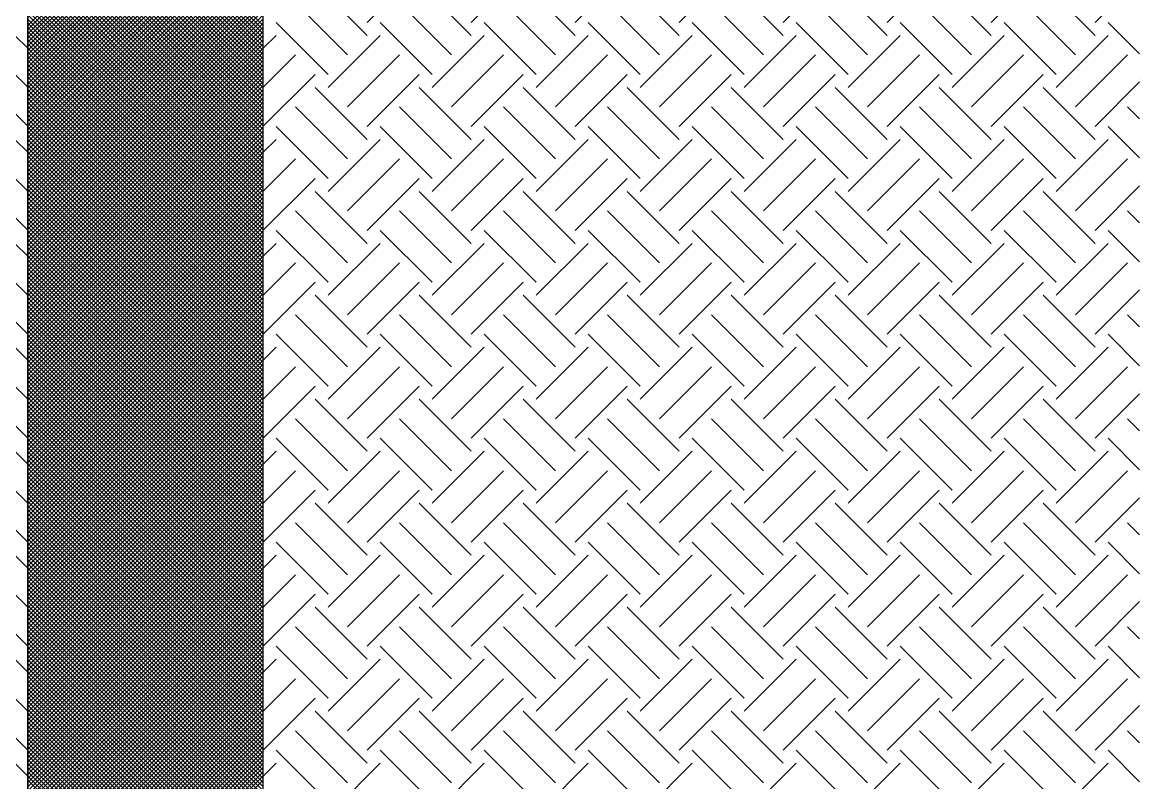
# Model space of a CAD drawing. Extents: x 0 to 119, y 0 to 84.
# Drawn here: x 55.421 to 59.22, y 27.976 to 30.561 of the extents above; entities that cross this region are included whole.
import ezdxf

# ---------------------------------------------------------------- set-up
doc = ezdxf.new("R2010")
doc.units = 0
doc.header["$MEASUREMENT"] = 0
for name, color, linetype in [('1', 3, 'CONTINUOUS'), ('29', 9, 'CONTINUOUS'), ('6', 178, 'CONTINUOUS')]:
    doc.layers.add(name, color=color, linetype=linetype)

msp = doc.modelspace()

# ---------------------------------------------------------------- linework, layer by layer
at = {"layer": '1', "color": 3, "linetype": 'Continuous'}
for p, q in [((56.593705, 30.560787), (56.770482, 30.737564)), ((56.947258, 30.560787), (57.124035, 30.737564)), ((57.300812, 30.560787), (57.477588, 30.737564)), ((57.654365, 30.560787), (57.831142, 30.737564)), ((58.007918, 30.560787), (58.184695, 30.737564)), ((58.361472, 30.560787), (58.538249, 30.737564)), ((58.715025, 30.560787), (58.891802, 30.737564)), ((59.068579, 30.560787), (59.220299, 30.712507)), ((56.593705, 30.516593), (56.416928, 30.69337)), ((56.947258, 30.516593), (56.770482, 30.69337)), ((57.300812, 30.516593), (57.124035, 30.69337)), ((57.654365, 30.516593), (57.477588, 30.69337)), ((58.007918, 30.516593), (57.831142, 30.69337)), ((58.361472, 30.516593), (58.184695, 30.69337)), ((58.715025, 30.516593), (58.538249, 30.69337)), ((59.068579, 30.516593), (58.891802, 30.69337)), ((56.527414, 30.450302), (56.350637, 30.627078)), ((56.880967, 30.450302), (56.70419, 30.627078)), ((57.23452, 30.450302), (57.057744, 30.627078)), ((57.588074, 30.450302), (57.411297, 30.627078)), ((57.941627, 30.450302), (57.764851, 30.627078)), ((58.295181, 30.450302), (58.118404, 30.627078)), ((58.648734, 30.450302), (58.471957, 30.627078)), ((59.002287, 30.450302), (58.825511, 30.627078)), ((56.461122, 30.38401), (56.284346, 30.560787)), ((56.814676, 30.38401), (56.637899, 30.560787)), ((57.168229, 30.38401), (56.991452, 30.560787)), ((57.521783, 30.38401), (57.345006, 30.560787)), ((57.875336, 30.38401), (57.698559, 30.560787)), ((58.228889, 30.38401), (58.052113, 30.560787)), ((58.582443, 30.38401), (58.405666, 30.560787)), ((58.935996, 30.38401), (58.759219, 30.560787)), ((59.220299, 30.453261), (59.112773, 30.560787)), ((55.440299, 30.472546), (55.396252, 30.516593)), ((56.240299, 30.472546), (56.284346, 30.516593)), ((56.461122, 30.339816), (56.637899, 30.516593)), ((56.814676, 30.339816), (56.991452, 30.516593)), ((57.168229, 30.339816), (57.345006, 30.516593)), ((57.521783, 30.339816), (57.698559, 30.516593)), ((57.875336, 30.339816), (58.052113, 30.516593)), ((58.228889, 30.339816), (58.405666, 30.516593)), ((58.582443, 30.339816), (58.759219, 30.516593)), ((58.935996, 30.339816), (59.112773, 30.516593)), ((55.440299, 30.339963), (55.329961, 30.450302)), ((56.240299, 30.339963), (56.350637, 30.450302)), ((56.527414, 30.273525), (56.70419, 30.450302)), ((56.880967, 30.273525), (57.057744, 30.450302)), ((57.23452, 30.273525), (57.411297, 30.450302)), ((57.588074, 30.273525), (57.764851, 30.450302)), ((57.941627, 30.273525), (58.118404, 30.450302)), ((58.295181, 30.273525), (58.471957, 30.450302)), ((58.648734, 30.273525), (58.825511, 30.450302)), ((59.002287, 30.273525), (59.179064, 30.450302)), ((55.440299, 30.207381), (55.263669, 30.38401)), ((56.240299, 30.207381), (56.416928, 30.38401)), ((56.593705, 30.207234), (56.770482, 30.38401)), ((56.947258, 30.207234), (57.124035, 30.38401)), ((57.300812, 30.207234), (57.477588, 30.38401)), ((57.654365, 30.207234), (57.831142, 30.38401)), ((58.007918, 30.207234), (58.184695, 30.38401)), ((58.361472, 30.207234), (58.538249, 30.38401)), ((58.715025, 30.207234), (58.891802, 30.38401)), ((59.068579, 30.207234), (59.220299, 30.358954)), ((59.220299, 30.364873), (59.220299, 30.364873)), ((56.593705, 30.163039), (56.416928, 30.339816)), ((56.947258, 30.163039), (56.770482, 30.339816)), ((57.300812, 30.163039), (57.124035, 30.339816)), ((57.654365, 30.163039), (57.477588, 30.339816)), ((58.007918, 30.163039), (57.831142, 30.339816)), ((58.361472, 30.163039), (58.184695, 30.339816)), ((58.715025, 30.163039), (58.538249, 30.339816)), ((59.068579, 30.163039), (58.891802, 30.339816)), ((56.527414, 30.096748), (56.350637, 30.273525)), ((56.880967, 30.096748), (56.70419, 30.273525)), ((57.23452, 30.096748), (57.057744, 30.273525)), ((57.588074, 30.096748), (57.411297, 30.273525)), ((57.941627, 30.096748), (57.764851, 30.273525)), ((58.295181, 30.096748), (58.118404, 30.273525)), ((58.648734, 30.096748), (58.471957, 30.273525)), ((59.002287, 30.096748), (58.825511, 30.273525)), ((59.220299, 30.23229), (59.179064, 30.273525)), ((56.461122, 30.030457), (56.284346, 30.207234)), ((56.814676, 30.030457), (56.637899, 30.207234)), ((57.168229, 30.030457), (56.991452, 30.207234)), ((57.521783, 30.030457), (57.345006, 30.207234)), ((57.875336, 30.030457), (57.698559, 30.207234)), ((58.228889, 30.030457), (58.052113, 30.207234)), ((58.582443, 30.030457), (58.405666, 30.207234)), ((58.935996, 30.030457), (58.759219, 30.207234)), ((59.220299, 30.099708), (59.112773, 30.207234)), ((55.440299, 30.118992), (55.396252, 30.163039)), ((56.240299, 30.118992), (56.284346, 30.163039)), ((56.461122, 29.986263), (56.637899, 30.163039)), ((56.814676, 29.986263), (56.991452, 30.163039)), ((57.168229, 29.986263), (57.345006, 30.163039)), ((57.521783, 29.986263), (57.698559, 30.163039)), ((57.875336, 29.986263), (58.052113, 30.163039)), ((58.228889, 29.986263), (58.405666, 30.163039)), ((58.582443, 29.986263), (58.759219, 30.163039)), ((58.935996, 29.986263), (59.112773, 30.163039)), ((55.440299, 29.98641), (55.329961, 30.096748)), ((56.240299, 29.98641), (56.350637, 30.096748)), ((56.527414, 29.919971), (56.70419, 30.096748)), ((56.880967, 29.919971), (57.057744, 30.096748)), ((57.23452, 29.919971), (57.411297, 30.096748)), ((57.588074, 29.919971), (57.764851, 30.096748)), ((57.941627, 29.919971), (58.118404, 30.096748)), ((58.295181, 29.919971), (58.471957, 30.096748)), ((58.648734, 29.919971), (58.825511, 30.096748)), ((59.002287, 29.919971), (59.179064, 30.096748)), ((55.440299, 29.853827), (55.263669, 30.030457)), ((56.240299, 29.853827), (56.416928, 30.030457)), ((56.593705, 29.85368), (56.770482, 30.030457)), ((56.947258, 29.85368), (57.124035, 30.030457)), ((57.300812, 29.85368), (57.477588, 30.030457)), ((57.654365, 29.85368), (57.831142, 30.030457)), ((58.007918, 29.85368), (58.184695, 30.030457)), ((58.361472, 29.85368), (58.538249, 30.030457)), ((58.715025, 29.85368), (58.891802, 30.030457)), ((59.220299, 30.011319), (59.220299, 30.011319)), ((56.593705, 29.809486), (56.416928, 29.986263)), ((56.947258, 29.809486), (56.770482, 29.986263)), ((57.300812, 29.809486), (57.124035, 29.986263)), ((57.654365, 29.809486), (57.477588, 29.986263)), ((58.007918, 29.809486), (57.831142, 29.986263)), ((58.361472, 29.809486), (58.184695, 29.986263)), ((58.715025, 29.809486), (58.538249, 29.986263)), ((59.068579, 29.809486), (58.891802, 29.986263)), ((59.068579, 29.85368), (59.220299, 30.0054)), ((56.527414, 29.743195), (56.350637, 29.919971)), ((56.880967, 29.743195), (56.70419, 29.919971)), ((57.23452, 29.743195), (57.057744, 29.919971)), ((57.588074, 29.743195), (57.411297, 29.919971)), ((57.941627, 29.743195), (57.764851, 29.919971)), ((58.295181, 29.743195), (58.118404, 29.919971)), ((58.648734, 29.743195), (58.471957, 29.919971)), ((59.002287, 29.743195), (58.825511, 29.919971)), ((59.220299, 29.878737), (59.179064, 29.919971)), ((56.461122, 29.676904), (56.284346, 29.85368)), ((56.814676, 29.676904), (56.637899, 29.85368)), ((57.168229, 29.676904), (56.991452, 29.85368)), ((57.521783, 29.676904), (57.345006, 29.85368)), ((57.875336, 29.676904), (57.698559, 29.85368)), ((58.228889, 29.676904), (58.052113, 29.85368)), ((58.582443, 29.676904), (58.405666, 29.85368)), ((58.935996, 29.676904), (58.759219, 29.85368)), ((59.220299, 29.746154), (59.112773, 29.85368)), ((55.440299, 29.765439), (55.396252, 29.809486)), ((56.240299, 29.765439), (56.284346, 29.809486)), ((56.461122, 29.632709), (56.637899, 29.809486)), ((56.814676, 29.632709), (56.991452, 29.809486)), ((57.168229, 29.632709), (57.345006, 29.809486)), ((57.521783, 29.632709), (57.698559, 29.809486)), ((57.875336, 29.632709), (58.052113, 29.809486)), ((58.228889, 29.632709), (58.405666, 29.809486)), ((58.582443, 29.632709), (58.759219, 29.809486)), ((58.935996, 29.632709), (59.112773, 29.809486)), ((55.440299, 29.632857), (55.329961, 29.743195)), ((56.240299, 29.632857), (56.350637, 29.743195)), ((56.527414, 29.566418), (56.70419, 29.743195)), ((56.880967, 29.566418), (57.057744, 29.743195)), ((57.23452, 29.566418), (57.411297, 29.743195)), ((57.588074, 29.566418), (57.764851, 29.743195)), ((57.941627, 29.566418), (58.118404, 29.743195)), ((58.295181, 29.566418), (58.471957, 29.743195)), ((58.648734, 29.566418), (58.825511, 29.743195)), ((59.002287, 29.566418), (59.179064, 29.743195)), ((55.440299, 29.500274), (55.263669, 29.676904)), ((56.240299, 29.500274), (56.416928, 29.676904)), ((56.593705, 29.500127), (56.770482, 29.676904)), ((56.947258, 29.500127), (57.124035, 29.676904)), ((57.300812, 29.500127), (57.477588, 29.676904)), ((57.654365, 29.500127), (57.831142, 29.676904)), ((58.007918, 29.500127), (58.184695, 29.676904)), ((58.361472, 29.500127), (58.538249, 29.676904)), ((58.715025, 29.500127), (58.891802, 29.676904)), ((56.593705, 29.455933), (56.416928, 29.632709)), ((56.947258, 29.455933), (56.770482, 29.632709)), ((57.300812, 29.455933), (57.124035, 29.632709)), ((57.654365, 29.455933), (57.477588, 29.632709)), ((58.007918, 29.455933), (57.831142, 29.632709)), ((58.361472, 29.455933), (58.184695, 29.632709)), ((58.715025, 29.455933), (58.538249, 29.632709)), ((59.068579, 29.455933), (58.891802, 29.632709)), ((59.068579, 29.500127), (59.220299, 29.651847)), ((59.220299, 29.657766), (59.220299, 29.657766)), ((56.527414, 29.389641), (56.350637, 29.566418)), ((56.880967, 29.389641), (56.70419, 29.566418)), ((57.23452, 29.389641), (57.057744, 29.566418)), ((57.588074, 29.389641), (57.411297, 29.566418)), ((57.941627, 29.389641), (57.764851, 29.566418)), ((58.295181, 29.389641), (58.118404, 29.566418)), ((58.648734, 29.389641), (58.471957, 29.566418)), ((59.002287, 29.389641), (58.825511, 29.566418)), ((59.220299, 29.525183), (59.179064, 29.566418)), ((56.461122, 29.32335), (56.284346, 29.500127)), ((56.814676, 29.32335), (56.637899, 29.500127)), ((57.168229, 29.32335), (56.991452, 29.500127)), ((57.521783, 29.32335), (57.345006, 29.500127)), ((57.875336, 29.32335), (57.698559, 29.500127)), ((58.228889, 29.32335), (58.052113, 29.500127)), ((58.582443, 29.32335), (58.405666, 29.500127)), ((58.935996, 29.32335), (58.759219, 29.500127)), ((59.220299, 29.392601), (59.112773, 29.500127)), ((55.440299, 29.411886), (55.396252, 29.455933)), ((56.240299, 29.411886), (56.284346, 29.455933)), ((56.461122, 29.279156), (56.637899, 29.455933)), ((56.814676, 29.279156), (56.991452, 29.455933)), ((57.168229, 29.279156), (57.345006, 29.455933)), ((57.521783, 29.279156), (57.698559, 29.455933)), ((57.875336, 29.279156), (58.052113, 29.455933)), ((58.228889, 29.279156), (58.405666, 29.455933)), ((58.582443, 29.279156), (58.759219, 29.455933)), ((58.935996, 29.279156), (59.112773, 29.455933)), ((55.440299, 29.279303), (55.329961, 29.389641)), ((56.240299, 29.279303), (56.350637, 29.389641)), ((56.527414, 29.212865), (56.70419, 29.389641)), ((56.880967, 29.212865), (57.057744, 29.389641)), ((57.23452, 29.212865), (57.411297, 29.389641)), ((57.588074, 29.212865), (57.764851, 29.389641)), ((57.941627, 29.212865), (58.118404, 29.389641)), ((58.295181, 29.212865), (58.471957, 29.389641)), ((58.648734, 29.212865), (58.825511, 29.389641)), ((59.002287, 29.212865), (59.179064, 29.389641)), ((55.440299, 29.146721), (55.263669, 29.32335)), ((56.240299, 29.146721), (56.416928, 29.32335)), ((56.593705, 29.146573), (56.770482, 29.32335)), ((56.947258, 29.146573), (57.124035, 29.32335)), ((57.300812, 29.146573), (57.477588, 29.32335)), ((57.654365, 29.146573), (57.831142, 29.32335)), ((58.007918, 29.146573), (58.184695, 29.32335)), ((58.361472, 29.146573), (58.538249, 29.32335)), ((58.715025, 29.146573), (58.891802, 29.32335)), ((59.068579, 29.146573), (59.220299, 29.298294)), ((59.220299, 29.304213), (59.220299, 29.304213)), ((56.593705, 29.102379), (56.416928, 29.279156)), ((56.947258, 29.102379), (56.770482, 29.279156)), ((57.300812, 29.102379), (57.124035, 29.279156)), ((57.654365, 29.102379), (57.477588, 29.279156)), ((58.007918, 29.102379), (57.831142, 29.279156)), ((58.361472, 29.102379), (58.184695, 29.279156)), ((58.715025, 29.102379), (58.538249, 29.279156)), ((59.068579, 29.102379), (58.891802, 29.279156)), ((56.527414, 29.036088), (56.350637, 29.212865)), ((56.880967, 29.036088), (56.70419, 29.212865)), ((57.23452, 29.036088), (57.057744, 29.212865)), ((57.588074, 29.036088), (57.411297, 29.212865)), ((57.941627, 29.036088), (57.764851, 29.212865)), ((58.295181, 29.036088), (58.118404, 29.212865)), ((58.648734, 29.036088), (58.471957, 29.212865)), ((59.002287, 29.036088), (58.825511, 29.212865)), ((59.220299, 29.17163), (59.179064, 29.212865)), ((56.461122, 28.969797), (56.284346, 29.146573)), ((56.814676, 28.969797), (56.637899, 29.146573)), ((57.168229, 28.969797), (56.991452, 29.146573)), ((57.521783, 28.969797), (57.345006, 29.146573)), ((57.875336, 28.969797), (57.698559, 29.146573)), ((58.228889, 28.969797), (58.052113, 29.146573)), ((58.582443, 28.969797), (58.405666, 29.146573)), ((58.935996, 28.969797), (58.759219, 29.146573)), ((59.220299, 29.039047), (59.112773, 29.146573)), ((55.440299, 29.058332), (55.396252, 29.102379)), ((56.240299, 29.058332), (56.284346, 29.102379)), ((56.461122, 28.925603), (56.637899, 29.102379)), ((56.814676, 28.925603), (56.991452, 29.102379)), ((57.168229, 28.925603), (57.345006, 29.102379)), ((57.521783, 28.925603), (57.698559, 29.102379)), ((57.875336, 28.925603), (58.052113, 29.102379)), ((58.228889, 28.925603), (58.405666, 29.102379)), ((58.582443, 28.925603), (58.759219, 29.102379)), ((58.935996, 28.925603), (59.112773, 29.102379)), ((55.440299, 28.92575), (55.329961, 29.036088)), ((56.240299, 28.92575), (56.350637, 29.036088)), ((56.527414, 28.859311), (56.70419, 29.036088)), ((56.880967, 28.859311), (57.057744, 29.036088)), ((57.23452, 28.859311), (57.411297, 29.036088)), ((57.588074, 28.859311), (57.764851, 29.036088)), ((57.941627, 28.859311), (58.118404, 29.036088)), ((58.295181, 28.859311), (58.471957, 29.036088)), ((58.648734, 28.859311), (58.825511, 29.036088)), ((59.002287, 28.859311), (59.179064, 29.036088)), ((55.440299, 28.793167), (55.263669, 28.969797)), ((56.240299, 28.793167), (56.416928, 28.969797)), ((56.593705, 28.79302), (56.770482, 28.969797)), ((56.947258, 28.79302), (57.124035, 28.969797)), ((57.300812, 28.79302), (57.477588, 28.969797)), ((57.654365, 28.79302), (57.831142, 28.969797)), ((58.007918, 28.79302), (58.184695, 28.969797)), ((58.361472, 28.79302), (58.538249, 28.969797)), ((58.715025, 28.79302), (58.891802, 28.969797)), ((59.220299, 28.950659), (59.220299, 28.950659)), ((56.593705, 28.748826), (56.416928, 28.925603)), ((56.947258, 28.748826), (56.770482, 28.925603)), ((57.300812, 28.748826), (57.124035, 28.925603)), ((57.654365, 28.748826), (57.477588, 28.925603)), ((58.007918, 28.748826), (57.831142, 28.925603)), ((58.361472, 28.748826), (58.184695, 28.925603)), ((58.715025, 28.748826), (58.538249, 28.925603)), ((59.068579, 28.748826), (58.891802, 28.925603)), ((59.068579, 28.79302), (59.220299, 28.94474)), ((56.527414, 28.682535), (56.350637, 28.859311)), ((56.880967, 28.682535), (56.70419, 28.859311)), ((57.23452, 28.682535), (57.057744, 28.859311)), ((57.588074, 28.682535), (57.411297, 28.859311)), ((57.941627, 28.682535), (57.764851, 28.859311)), ((58.295181, 28.682535), (58.118404, 28.859311)), ((58.648734, 28.682535), (58.471957, 28.859311)), ((59.002287, 28.682535), (58.825511, 28.859311)), ((59.220299, 28.818077), (59.179064, 28.859311)), ((56.461122, 28.616243), (56.284346, 28.79302)), ((56.814676, 28.616243), (56.637899, 28.79302)), ((57.168229, 28.616243), (56.991452, 28.79302)), ((57.521783, 28.616243), (57.345006, 28.79302)), ((57.875336, 28.616243), (57.698559, 28.79302)), ((58.228889, 28.616243), (58.052113, 28.79302)), ((58.582443, 28.616243), (58.405666, 28.79302)), ((58.935996, 28.616243), (58.759219, 28.79302)), ((59.220299, 28.685494), (59.112773, 28.79302)), ((55.440299, 28.704779), (55.396252, 28.748826)), ((56.240299, 28.704779), (56.284346, 28.748826)), ((56.461122, 28.572049), (56.637899, 28.748826)), ((56.814676, 28.572049), (56.991452, 28.748826)), ((57.168229, 28.572049), (57.345006, 28.748826)), ((57.521783, 28.572049), (57.698559, 28.748826)), ((57.875336, 28.572049), (58.052113, 28.748826)), ((58.228889, 28.572049), (58.405666, 28.748826)), ((58.582443, 28.572049), (58.759219, 28.748826)), ((58.935996, 28.572049), (59.112773, 28.748826)), ((55.440299, 28.572196), (55.329961, 28.682535)), ((56.240299, 28.572196), (56.350637, 28.682535)), ((56.527414, 28.505758), (56.70419, 28.682535)), ((56.880967, 28.505758), (57.057744, 28.682535)), ((57.23452, 28.505758), (57.411297, 28.682535)), ((57.588074, 28.505758), (57.764851, 28.682535)), ((57.941627, 28.505758), (58.118404, 28.682535)), ((58.295181, 28.505758), (58.471957, 28.682535)), ((58.648734, 28.505758), (58.825511, 28.682535)), ((59.002287, 28.505758), (59.179064, 28.682535)), ((55.440299, 28.439614), (55.263669, 28.616243)), ((56.240299, 28.439614), (56.416928, 28.616243)), ((56.593705, 28.439467), (56.770482, 28.616243)), ((56.947258, 28.439467), (57.124035, 28.616243)), ((57.300812, 28.439467), (57.477588, 28.616243)), ((57.654365, 28.439467), (57.831142, 28.616243)), ((58.007918, 28.439467), (58.184695, 28.616243)), ((58.361472, 28.439467), (58.538249, 28.616243)), ((58.715025, 28.439467), (58.891802, 28.616243)), ((56.593705, 28.395272), (56.416928, 28.572049)), ((56.947258, 28.395272), (56.770482, 28.572049)), ((57.300812, 28.395272), (57.124035, 28.572049)), ((57.654365, 28.395272), (57.477588, 28.572049)), ((58.007918, 28.395272), (57.831142, 28.572049)), ((58.361472, 28.395272), (58.184695, 28.572049)), ((58.715025, 28.395272), (58.538249, 28.572049)), ((59.068579, 28.395272), (58.891802, 28.572049)), ((59.068579, 28.439467), (59.220299, 28.591187)), ((59.220299, 28.597106), (59.220299, 28.597106)), ((56.527414, 28.328981), (56.350637, 28.505758)), ((56.880967, 28.328981), (56.70419, 28.505758)), ((57.23452, 28.328981), (57.057744, 28.505758)), ((57.588074, 28.328981), (57.411297, 28.505758)), ((57.941627, 28.328981), (57.764851, 28.505758)), ((58.295181, 28.328981), (58.118404, 28.505758)), ((58.648734, 28.328981), (58.471957, 28.505758)), ((59.002287, 28.328981), (58.825511, 28.505758)), ((59.220299, 28.464523), (59.179064, 28.505758)), ((56.461122, 28.26269), (56.284346, 28.439467)), ((56.814676, 28.26269), (56.637899, 28.439467)), ((57.168229, 28.26269), (56.991452, 28.439467)), ((57.521783, 28.26269), (57.345006, 28.439467)), ((57.875336, 28.26269), (57.698559, 28.439467)), ((58.228889, 28.26269), (58.052113, 28.439467)), ((58.582443, 28.26269), (58.405666, 28.439467)), ((58.935996, 28.26269), (58.759219, 28.439467)), ((59.220299, 28.331941), (59.112773, 28.439467)), ((55.440299, 28.351226), (55.396252, 28.395272)), ((56.240299, 28.351226), (56.284346, 28.395272)), ((56.461122, 28.218496), (56.637899, 28.395272)), ((56.814676, 28.218496), (56.991452, 28.395272)), ((57.168229, 28.218496), (57.345006, 28.395272)), ((57.521783, 28.218496), (57.698559, 28.395272)), ((57.875336, 28.218496), (58.052113, 28.395272)), ((58.228889, 28.218496), (58.405666, 28.395272)), ((58.582443, 28.218496), (58.759219, 28.395272)), ((58.935996, 28.218496), (59.112773, 28.395272)), ((55.440299, 28.218643), (55.329961, 28.328981)), ((56.240299, 28.218643), (56.350637, 28.328981)), ((56.527414, 28.152205), (56.70419, 28.328981)), ((56.880967, 28.152205), (57.057744, 28.328981)), ((57.23452, 28.152205), (57.411297, 28.328981)), ((57.588074, 28.152205), (57.764851, 28.328981)), ((57.941627, 28.152205), (58.118404, 28.328981)), ((58.295181, 28.152205), (58.471957, 28.328981)), ((58.648734, 28.152205), (58.825511, 28.328981)), ((59.002287, 28.152205), (59.179064, 28.328981)), ((55.440299, 28.08606), (55.263669, 28.26269)), ((56.240299, 28.08606), (56.416928, 28.26269)), ((56.593705, 28.085913), (56.770482, 28.26269)), ((56.947258, 28.085913), (57.124035, 28.26269)), ((57.300812, 28.085913), (57.477588, 28.26269)), ((57.654365, 28.085913), (57.831142, 28.26269)), ((58.007918, 28.085913), (58.184695, 28.26269)), ((58.361472, 28.085913), (58.538249, 28.26269)), ((58.715025, 28.085913), (58.891802, 28.26269)), ((59.068579, 28.085913), (59.220299, 28.237633)), ((59.220299, 28.243552), (59.220299, 28.243552)), ((56.593705, 28.041719), (56.416928, 28.218496)), ((56.947258, 28.041719), (56.770482, 28.218496)), ((57.300812, 28.041719), (57.124035, 28.218496)), ((57.654365, 28.041719), (57.477588, 28.218496)), ((58.007918, 28.041719), (57.831142, 28.218496)), ((58.361472, 28.041719), (58.184695, 28.218496)), ((58.715025, 28.041719), (58.538249, 28.218496)), ((59.068579, 28.041719), (58.891802, 28.218496)), ((56.527414, 27.975428), (56.350637, 28.152205)), ((56.880967, 27.975428), (56.70419, 28.152205)), ((57.23452, 27.975428), (57.057744, 28.152205)), ((57.588074, 27.975428), (57.411297, 28.152205)), ((57.941627, 27.975428), (57.764851, 28.152205)), ((58.295181, 27.975428), (58.118404, 28.152205)), ((58.648734, 27.975428), (58.471957, 28.152205)), ((59.002287, 27.975428), (58.825511, 28.152205)), ((59.220299, 28.11097), (59.179064, 28.152205)), ((56.461122, 27.909137), (56.284346, 28.085913)), ((56.814676, 27.909137), (56.637899, 28.085913)), ((57.168229, 27.909137), (56.991452, 28.085913)), ((57.521783, 27.909137), (57.345006, 28.085913)), ((57.875336, 27.909137), (57.698559, 28.085913)), ((58.228889, 27.909137), (58.052113, 28.085913)), ((58.582443, 27.909137), (58.405666, 28.085913)), ((58.935996, 27.909137), (58.759219, 28.085913)), ((59.220299, 27.978387), (59.112773, 28.085913)), ((55.440299, 27.997672), (55.396252, 28.041719)), ((56.240299, 27.997672), (56.284346, 28.041719)), ((56.461122, 27.864942), (56.637899, 28.041719)), ((56.814676, 27.864942), (56.991452, 28.041719)), ((57.168229, 27.864942), (57.345006, 28.041719)), ((57.521783, 27.864942), (57.698559, 28.041719)), ((57.875336, 27.864942), (58.052113, 28.041719)), ((58.228889, 27.864942), (58.405666, 28.041719)), ((58.582443, 27.864942), (58.759219, 28.041719)), ((58.935996, 27.864942), (59.112773, 28.041719))]:
    msp.add_line(p, q, dxfattribs=at)
at = {"layer": '29', "color": 9, "linetype": 'Continuous'}
for p, q in [((55.440299, 30.55014), (56.240299, 31.35014)), ((55.440299, 31.349988), (56.240299, 30.549988)), ((55.440299, 30.535998), (56.240299, 31.335998)), ((55.440299, 31.335845), (56.240299, 30.535845)), ((55.440299, 30.521856), (56.240299, 31.321856)), ((55.440299, 31.321703), (56.240299, 30.521703)), ((55.440299, 30.507714), (56.240299, 31.307714)), ((55.440299, 31.307561), (56.240299, 30.507561)), ((55.440299, 30.493572), (56.240299, 31.293572)), ((55.440299, 31.293419), (56.240299, 30.493419)), ((55.440299, 30.479429), (56.240299, 31.279429)), ((55.440299, 31.279277), (56.240299, 30.479277)), ((55.440299, 30.465287), (56.240299, 31.265287)), ((55.440299, 31.265135), (56.240299, 30.465135)), ((55.440299, 30.451145), (56.240299, 31.251145)), ((55.440299, 31.250993), (56.240299, 30.450993)), ((55.440299, 30.437003), (56.240299, 31.237003)), ((55.440299, 31.23685), (56.240299, 30.43685)), ((55.440299, 30.422861), (56.240299, 31.222861)), ((55.440299, 31.222708), (56.240299, 30.422708)), ((55.440299, 30.408719), (56.240299, 31.208719)), ((55.440299, 31.208566), (56.240299, 30.408566)), ((55.440299, 30.394577), (56.240299, 31.194577)), ((55.440299, 31.194424), (56.240299, 30.394424)), ((55.440299, 30.380434), (56.240299, 31.180434)), ((55.440299, 31.180282), (56.240299, 30.380282)), ((55.440299, 30.366292), (56.240299, 31.166292)), ((55.440299, 31.16614), (56.240299, 30.36614)), ((55.440299, 30.35215), (56.240299, 31.15215)), ((55.440299, 31.151998), (56.240299, 30.351998)), ((55.440299, 30.338008), (56.240299, 31.138008)), ((55.440299, 31.137856), (56.240299, 30.337856)), ((55.440299, 30.323866), (56.240299, 31.123866)), ((55.440299, 31.123713), (56.240299, 30.323713)), ((55.440299, 30.309724), (56.240299, 31.109724)), ((55.440299, 31.109571), (56.240299, 30.309571)), ((55.440299, 30.295582), (56.240299, 31.095582)), ((55.440299, 31.095429), (56.240299, 30.295429)), ((55.440299, 30.281439), (56.240299, 31.081439)), ((55.440299, 31.081287), (56.240299, 30.281287)), ((55.440299, 30.267297), (56.240299, 31.067297)), ((55.440299, 31.067145), (56.240299, 30.267145)), ((55.440299, 30.253155), (56.240299, 31.053155)), ((55.440299, 31.053003), (56.240299, 30.253003)), ((55.440299, 30.239013), (56.240299, 31.039013)), ((55.440299, 31.038861), (56.240299, 30.238861)), ((55.440299, 30.224871), (56.240299, 31.024871)), ((55.440299, 31.024718), (56.240299, 30.224718)), ((55.440299, 30.210729), (56.240299, 31.010729)), ((55.440299, 31.010576), (56.240299, 30.210576)), ((55.440299, 30.196587), (56.240299, 30.996587)), ((55.440299, 30.996434), (56.240299, 30.196434)), ((55.440299, 30.182445), (56.240299, 30.982445)), ((55.440299, 30.982292), (56.240299, 30.182292)), ((55.440299, 30.168302), (56.240299, 30.968302)), ((55.440299, 30.96815), (56.240299, 30.16815)), ((55.440299, 30.15416), (56.240299, 30.95416)), ((55.440299, 30.954008), (56.240299, 30.154008)), ((55.440299, 30.140018), (56.240299, 30.940018)), ((55.440299, 30.939866), (56.240299, 30.139866)), ((55.440299, 30.125876), (56.240299, 30.925876)), ((55.440299, 30.925724), (56.240299, 30.125724)), ((55.440299, 30.111734), (56.240299, 30.911734)), ((55.440299, 30.911581), (56.240299, 30.111581)), ((55.440299, 30.097592), (56.240299, 30.897592)), ((55.440299, 30.897439), (56.240299, 30.097439)), ((55.440299, 30.08345), (56.240299, 30.88345)), ((55.440299, 30.883297), (56.240299, 30.083297)), ((55.440299, 30.069307), (56.240299, 30.869307)), ((55.440299, 30.869155), (56.240299, 30.069155)), ((55.440299, 30.055165), (56.240299, 30.855165)), ((55.440299, 30.855013), (56.240299, 30.055013)), ((55.440299, 30.041023), (56.240299, 30.841023)), ((55.440299, 30.840871), (56.240299, 30.040871)), ((55.440299, 30.026881), (56.240299, 30.826881)), ((55.440299, 30.826729), (56.240299, 30.026729)), ((55.440299, 30.012739), (56.240299, 30.812739)), ((55.440299, 30.812586), (56.240299, 30.012586)), ((55.440299, 29.998597), (56.240299, 30.798597)), ((55.440299, 30.798444), (56.240299, 29.998444)), ((55.440299, 29.984455), (56.240299, 30.784455)), ((55.440299, 30.784302), (56.240299, 29.984302)), ((55.440299, 29.970312), (56.240299, 30.770312)), ((55.440299, 30.77016), (56.240299, 29.97016)), ((55.440299, 29.95617), (56.240299, 30.75617)), ((55.440299, 30.756018), (56.240299, 29.956018)), ((55.440299, 29.942028), (56.240299, 30.742028)), ((55.440299, 30.741876), (56.240299, 29.941876)), ((55.440299, 29.927886), (56.240299, 30.727886)), ((55.440299, 30.727734), (56.240299, 29.927734)), ((55.440299, 29.913744), (56.240299, 30.713744)), ((55.440299, 30.713591), (56.240299, 29.913591)), ((55.440299, 29.899602), (56.240299, 30.699602)), ((55.440299, 30.699449), (56.240299, 29.899449)), ((55.440299, 29.88546), (56.240299, 30.68546)), ((55.440299, 30.685307), (56.240299, 29.885307)), ((55.440299, 29.871318), (56.240299, 30.671318)), ((55.440299, 30.671165), (56.240299, 29.871165)), ((55.440299, 29.857175), (56.240299, 30.657175)), ((55.440299, 30.657023), (56.240299, 29.857023)), ((55.440299, 29.843033), (56.240299, 30.643033)), ((55.440299, 30.642881), (56.240299, 29.842881)), ((55.440299, 29.828891), (56.240299, 30.628891)), ((55.440299, 30.628739), (56.240299, 29.828739)), ((55.440299, 29.814749), (56.240299, 30.614749)), ((55.440299, 30.614597), (56.240299, 29.814597)), ((55.440299, 29.800607), (56.240299, 30.600607)), ((55.440299, 30.600454), (56.240299, 29.800454)), ((55.440299, 29.786465), (56.240299, 30.586465)), ((55.440299, 30.586312), (56.240299, 29.786312)), ((55.440299, 29.772323), (56.240299, 30.572323)), ((55.440299, 30.57217), (56.240299, 29.77217)), ((55.440299, 29.75818), (56.240299, 30.55818)), ((55.440299, 30.558028), (56.240299, 29.758028)), ((55.440299, 29.744038), (56.240299, 30.544038)), ((55.440299, 30.543886), (56.240299, 29.743886)), ((55.440299, 29.729896), (56.240299, 30.529896)), ((55.440299, 30.529744), (56.240299, 29.729744)), ((55.440299, 29.715754), (56.240299, 30.515754)), ((55.440299, 30.515602), (56.240299, 29.715602)), ((55.440299, 29.701612), (56.240299, 30.501612)), ((55.440299, 30.501459), (56.240299, 29.701459)), ((55.440299, 29.68747), (56.240299, 30.48747)), ((55.440299, 30.487317), (56.240299, 29.687317)), ((55.440299, 29.673328), (56.240299, 30.473328)), ((55.440299, 30.473175), (56.240299, 29.673175)), ((55.440299, 29.659186), (56.240299, 30.459186)), ((55.440299, 30.459033), (56.240299, 29.659033)), ((55.440299, 29.645043), (56.240299, 30.445043)), ((55.440299, 30.444891), (56.240299, 29.644891)), ((55.440299, 29.630901), (56.240299, 30.430901)), ((55.440299, 30.430749), (56.240299, 29.630749)), ((55.440299, 29.616759), (56.240299, 30.416759)), ((55.440299, 30.416607), (56.240299, 29.616607)), ((55.440299, 29.602617), (56.240299, 30.402617)), ((55.440299, 30.402464), (56.240299, 29.602464)), ((55.440299, 29.588475), (56.240299, 30.388475)), ((55.440299, 30.388322), (56.240299, 29.588322)), ((55.440299, 29.574333), (56.240299, 30.374333)), ((55.440299, 30.37418), (56.240299, 29.57418)), ((55.440299, 29.560191), (56.240299, 30.360191)), ((55.440299, 30.360038), (56.240299, 29.560038)), ((55.440299, 29.546048), (56.240299, 30.346048)), ((55.440299, 30.345896), (56.240299, 29.545896)), ((55.440299, 29.531906), (56.240299, 30.331906)), ((55.440299, 30.331754), (56.240299, 29.531754)), ((55.440299, 29.517764), (56.240299, 30.317764)), ((55.440299, 30.317612), (56.240299, 29.517612)), ((55.440299, 29.503622), (56.240299, 30.303622)), ((55.440299, 30.30347), (56.240299, 29.50347)), ((55.440299, 29.48948), (56.240299, 30.28948)), ((55.440299, 30.289327), (56.240299, 29.489327)), ((55.440299, 29.475338), (56.240299, 30.275338)), ((55.440299, 30.275185), (56.240299, 29.475185)), ((55.440299, 29.461196), (56.240299, 30.261196)), ((55.440299, 30.261043), (56.240299, 29.461043)), ((55.440299, 29.447053), (56.240299, 30.247053)), ((55.440299, 30.246901), (56.240299, 29.446901)), ((55.440299, 29.432911), (56.240299, 30.232911)), ((55.440299, 30.232759), (56.240299, 29.432759)), ((55.440299, 29.418769), (56.240299, 30.218769)), ((55.440299, 30.218617), (56.240299, 29.418617)), ((55.440299, 29.404627), (56.240299, 30.204627)), ((55.440299, 30.204475), (56.240299, 29.404475)), ((55.440299, 29.390485), (56.240299, 30.190485)), ((55.440299, 30.190332), (56.240299, 29.390332)), ((55.440299, 29.376343), (56.240299, 30.176343)), ((55.440299, 30.17619), (56.240299, 29.37619)), ((55.440299, 29.362201), (56.240299, 30.162201)), ((55.440299, 30.162048), (56.240299, 29.362048)), ((55.440299, 29.348059), (56.240299, 30.148059)), ((55.440299, 30.147906), (56.240299, 29.347906)), ((55.440299, 29.333916), (56.240299, 30.133916)), ((55.440299, 30.133764), (56.240299, 29.333764)), ((55.440299, 29.319774), (56.240299, 30.119774)), ((55.440299, 30.119622), (56.240299, 29.319622)), ((55.440299, 29.305632), (56.240299, 30.105632)), ((55.440299, 30.10548), (56.240299, 29.30548)), ((55.440299, 29.29149), (56.240299, 30.09149)), ((55.440299, 30.091338), (56.240299, 29.291338)), ((55.440299, 29.277348), (56.240299, 30.077348)), ((55.440299, 30.077195), (56.240299, 29.277195)), ((55.440299, 29.263206), (56.240299, 30.063206)), ((55.440299, 30.063053), (56.240299, 29.263053)), ((55.440299, 29.249064), (56.240299, 30.049064)), ((55.440299, 30.048911), (56.240299, 29.248911)), ((55.440299, 29.234921), (56.240299, 30.034921)), ((55.440299, 30.034769), (56.240299, 29.234769)), ((55.440299, 29.220779), (56.240299, 30.020779)), ((55.440299, 30.020627), (56.240299, 29.220627)), ((55.440299, 29.206637), (56.240299, 30.006637)), ((55.440299, 30.006485), (56.240299, 29.206485)), ((55.440299, 29.192495), (56.240299, 29.992495)), ((55.440299, 29.992343), (56.240299, 29.192343)), ((55.440299, 29.178353), (56.240299, 29.978353)), ((55.440299, 29.9782), (56.240299, 29.1782)), ((55.440299, 29.164211), (56.240299, 29.964211)), ((55.440299, 29.964058), (56.240299, 29.164058)), ((55.440299, 29.150069), (56.240299, 29.950069)), ((55.440299, 29.949916), (56.240299, 29.149916)), ((55.440299, 29.135926), (56.240299, 29.935926)), ((55.440299, 29.935774), (56.240299, 29.135774)), ((55.440299, 29.121784), (56.240299, 29.921784)), ((55.440299, 29.921632), (56.240299, 29.121632)), ((55.440299, 29.107642), (56.240299, 29.907642)), ((55.440299, 29.90749), (56.240299, 29.10749)), ((55.440299, 29.0935), (56.240299, 29.8935)), ((55.440299, 29.893348), (56.240299, 29.093348)), ((55.440299, 29.079358), (56.240299, 29.879358)), ((55.440299, 29.879205), (56.240299, 29.079205)), ((55.440299, 29.065216), (56.240299, 29.865216)), ((55.440299, 29.865063), (56.240299, 29.065063)), ((55.440299, 29.051074), (56.240299, 29.851074)), ((55.440299, 29.850921), (56.240299, 29.050921)), ((55.440299, 29.036932), (56.240299, 29.836932)), ((55.440299, 29.836779), (56.240299, 29.036779)), ((55.440299, 29.022789), (56.240299, 29.822789)), ((55.440299, 29.822637), (56.240299, 29.022637)), ((55.440299, 29.008647), (56.240299, 29.808647)), ((55.440299, 29.808495), (56.240299, 29.008495)), ((55.440299, 28.994505), (56.240299, 29.794505)), ((55.440299, 29.794353), (56.240299, 28.994353)), ((55.440299, 28.980363), (56.240299, 29.780363)), ((55.440299, 29.780211), (56.240299, 28.980211)), ((55.440299, 28.966221), (56.240299, 29.766221)), ((55.440299, 29.766068), (56.240299, 28.966068)), ((55.440299, 28.952079), (56.240299, 29.752079)), ((55.440299, 29.751926), (56.240299, 28.951926)), ((55.440299, 28.937937), (56.240299, 29.737937)), ((55.440299, 29.737784), (56.240299, 28.937784)), ((55.440299, 28.923794), (56.240299, 29.723794)), ((55.440299, 29.723642), (56.240299, 28.923642)), ((55.440299, 28.909652), (56.240299, 29.709652)), ((55.440299, 29.7095), (56.240299, 28.9095)), ((55.440299, 28.89551), (56.240299, 29.69551)), ((55.440299, 29.695358), (56.240299, 28.895358)), ((55.440299, 28.881368), (56.240299, 29.681368)), ((55.440299, 29.681216), (56.240299, 28.881216)), ((55.440299, 28.867226), (56.240299, 29.667226)), ((55.440299, 29.667073), (56.240299, 28.867073)), ((55.440299, 28.853084), (56.240299, 29.653084)), ((55.440299, 29.652931), (56.240299, 28.852931)), ((55.440299, 28.838942), (56.240299, 29.638942)), ((55.440299, 29.638789), (56.240299, 28.838789)), ((55.440299, 28.8248), (56.240299, 29.6248)), ((55.440299, 29.624647), (56.240299, 28.824647)), ((55.440299, 28.810657), (56.240299, 29.610657)), ((55.440299, 29.610505), (56.240299, 28.810505)), ((55.440299, 28.796515), (56.240299, 29.596515)), ((55.440299, 29.596363), (56.240299, 28.796363)), ((55.440299, 28.782373), (56.240299, 29.582373)), ((55.440299, 29.582221), (56.240299, 28.782221)), ((55.440299, 28.768231), (56.240299, 29.568231)), ((55.440299, 29.568078), (56.240299, 28.768078)), ((55.440299, 28.754089), (56.240299, 29.554089)), ((55.440299, 29.553936), (56.240299, 28.753936)), ((55.440299, 28.739947), (56.240299, 29.539947)), ((55.440299, 29.539794), (56.240299, 28.739794)), ((55.440299, 28.725805), (56.240299, 29.525805)), ((55.440299, 29.525652), (56.240299, 28.725652)), ((55.440299, 28.711662), (56.240299, 29.511662)), ((55.440299, 29.51151), (56.240299, 28.71151)), ((55.440299, 28.69752), (56.240299, 29.49752)), ((55.440299, 29.497368), (56.240299, 28.697368)), ((55.440299, 28.683378), (56.240299, 29.483378)), ((55.440299, 29.483226), (56.240299, 28.683226)), ((55.440299, 28.669236), (56.240299, 29.469236)), ((55.440299, 29.469084), (56.240299, 28.669084)), ((55.440299, 28.655094), (56.240299, 29.455094)), ((55.440299, 29.454941), (56.240299, 28.654941)), ((55.440299, 28.640952), (56.240299, 29.440952)), ((55.440299, 29.440799), (56.240299, 28.640799)), ((55.440299, 28.62681), (56.240299, 29.42681)), ((55.440299, 29.426657), (56.240299, 28.626657)), ((55.440299, 28.612667), (56.240299, 29.412667)), ((55.440299, 29.412515), (56.240299, 28.612515)), ((55.440299, 28.598525), (56.240299, 29.398525)), ((55.440299, 29.398373), (56.240299, 28.598373)), ((55.440299, 28.584383), (56.240299, 29.384383)), ((55.440299, 29.384231), (56.240299, 28.584231)), ((55.440299, 28.570241), (56.240299, 29.370241)), ((55.440299, 29.370089), (56.240299, 28.570089)), ((55.440299, 28.556099), (56.240299, 29.356099)), ((55.440299, 29.355946), (56.240299, 28.555946)), ((55.440299, 28.541957), (56.240299, 29.341957)), ((55.440299, 29.341804), (56.240299, 28.541804)), ((55.440299, 28.527815), (56.240299, 29.327815)), ((55.440299, 29.327662), (56.240299, 28.527662)), ((55.440299, 28.513673), (56.240299, 29.313673)), ((55.440299, 29.31352), (56.240299, 28.51352)), ((55.440299, 28.49953), (56.240299, 29.29953)), ((55.440299, 29.299378), (56.240299, 28.499378)), ((55.440299, 28.485388), (56.240299, 29.285388)), ((55.440299, 29.285236), (56.240299, 28.485236)), ((55.440299, 28.471246), (56.240299, 29.271246)), ((55.440299, 29.271094), (56.240299, 28.471094)), ((55.440299, 28.457104), (56.240299, 29.257104)), ((55.440299, 29.256951), (56.240299, 28.456951)), ((55.440299, 28.442962), (56.240299, 29.242962)), ((55.440299, 29.242809), (56.240299, 28.442809)), ((55.440299, 28.42882), (56.240299, 29.22882)), ((55.440299, 29.228667), (56.240299, 28.428667)), ((55.440299, 28.414678), (56.240299, 29.214678)), ((55.440299, 29.214525), (56.240299, 28.414525)), ((55.440299, 28.400535), (56.240299, 29.200535)), ((55.440299, 29.200383), (56.240299, 28.400383)), ((55.440299, 28.386393), (56.240299, 29.186393)), ((55.440299, 29.186241), (56.240299, 28.386241)), ((55.440299, 28.372251), (56.240299, 29.172251)), ((55.440299, 29.172099), (56.240299, 28.372099)), ((55.440299, 28.358109), (56.240299, 29.158109)), ((55.440299, 29.157957), (56.240299, 28.357957)), ((55.440299, 28.343967), (56.240299, 29.143967)), ((55.440299, 29.143814), (56.240299, 28.343814)), ((55.440299, 28.329825), (56.240299, 29.129825)), ((55.440299, 29.129672), (56.240299, 28.329672)), ((55.440299, 28.315683), (56.240299, 29.115683)), ((55.440299, 29.11553), (56.240299, 28.31553)), ((55.440299, 28.30154), (56.240299, 29.10154)), ((55.440299, 29.101388), (56.240299, 28.301388)), ((55.440299, 28.287398), (56.240299, 29.087398)), ((55.440299, 29.087246), (56.240299, 28.287246)), ((55.440299, 28.273256), (56.240299, 29.073256)), ((55.440299, 29.073104), (56.240299, 28.273104)), ((55.440299, 28.259114), (56.240299, 29.059114)), ((55.440299, 29.058962), (56.240299, 28.258962)), ((55.440299, 28.244972), (56.240299, 29.044972)), ((55.440299, 29.044819), (56.240299, 28.244819)), ((55.440299, 28.23083), (56.240299, 29.03083)), ((55.440299, 29.030677), (56.240299, 28.230677)), ((55.440299, 28.216688), (56.240299, 29.016688)), ((55.440299, 29.016535), (56.240299, 28.216535)), ((55.440299, 28.202546), (56.240299, 29.002546)), ((55.440299, 29.002393), (56.240299, 28.202393)), ((55.440299, 28.188403), (56.240299, 28.988403)), ((55.440299, 28.988251), (56.240299, 28.188251)), ((55.440299, 28.174261), (56.240299, 28.974261)), ((55.440299, 28.974109), (56.240299, 28.174109)), ((55.440299, 28.160119), (56.240299, 28.960119)), ((55.440299, 28.959967), (56.240299, 28.159967)), ((55.440299, 28.145977), (56.240299, 28.945977)), ((55.440299, 28.945825), (56.240299, 28.145825)), ((55.440299, 28.131835), (56.240299, 28.931835)), ((55.440299, 28.931682), (56.240299, 28.131682)), ((55.440299, 28.117693), (56.240299, 28.917693)), ((55.440299, 28.91754), (56.240299, 28.11754)), ((55.440299, 28.103551), (56.240299, 28.903551)), ((55.440299, 28.903398), (56.240299, 28.103398)), ((55.440299, 28.089408), (56.240299, 28.889408)), ((55.440299, 28.889256), (56.240299, 28.089256)), ((55.440299, 28.075266), (56.240299, 28.875266)), ((55.440299, 28.875114), (56.240299, 28.075114)), ((55.440299, 28.061124), (56.240299, 28.861124)), ((55.440299, 28.860972), (56.240299, 28.060972)), ((55.440299, 28.046982), (56.240299, 28.846982)), ((55.440299, 28.84683), (56.240299, 28.04683)), ((55.440299, 28.03284), (56.240299, 28.83284)), ((55.440299, 28.832687), (56.240299, 28.032687)), ((55.440299, 28.018698), (56.240299, 28.818698)), ((55.440299, 28.818545), (56.240299, 28.018545)), ((55.440299, 28.004556), (56.240299, 28.804556)), ((55.440299, 28.804403), (56.240299, 28.004403)), ((55.440299, 27.990414), (56.240299, 28.790414)), ((55.440299, 28.790261), (56.240299, 27.990261)), ((55.440299, 27.976271), (56.240299, 28.776271)), ((55.440299, 28.776119), (56.240299, 27.976119)), ((55.440299, 27.962129), (56.240299, 28.762129)), ((55.440299, 28.761977), (56.240299, 27.961977)), ((55.440299, 27.947987), (56.240299, 28.747987)), ((55.440299, 28.747835), (56.240299, 27.947835)), ((55.440299, 27.933845), (56.240299, 28.733845)), ((55.440299, 28.733692), (56.240299, 27.933692)), ((55.440299, 27.919703), (56.240299, 28.719703)), ((55.440299, 28.71955), (56.240299, 27.91955)), ((55.440299, 27.905561), (56.240299, 28.705561)), ((55.440299, 28.705408), (56.240299, 27.905408)), ((55.440299, 27.891419), (56.240299, 28.691419)), ((55.440299, 28.691266), (56.240299, 27.891266)), ((55.440299, 27.877276), (56.240299, 28.677276)), ((55.440299, 28.677124), (56.240299, 27.877124)), ((55.440299, 27.863134), (56.240299, 28.663134)), ((55.440299, 28.662982), (56.240299, 27.862982)), ((55.440299, 27.848992), (56.240299, 28.648992)), ((55.440299, 28.64884), (56.240299, 27.84884)), ((55.440299, 27.83485), (56.240299, 28.63485)), ((55.440299, 28.634698), (56.240299, 27.834698)), ((55.440299, 27.820708), (56.240299, 28.620708)), ((55.440299, 28.620555), (56.240299, 27.820555)), ((55.440299, 27.806566), (56.240299, 28.606566)), ((55.440299, 28.606413), (56.240299, 27.806413)), ((55.440299, 27.792424), (56.240299, 28.592424)), ((55.440299, 28.592271), (56.240299, 27.792271)), ((55.440299, 27.778281), (56.240299, 28.578281)), ((55.440299, 28.578129), (56.240299, 27.778129)), ((55.440299, 27.764139), (56.240299, 28.564139)), ((55.440299, 28.563987), (56.240299, 27.763987)), ((55.440299, 27.749997), (56.240299, 28.549997)), ((55.440299, 28.549845), (56.240299, 27.749845)), ((55.440299, 27.735855), (56.240299, 28.535855)), ((55.440299, 28.535703), (56.240299, 27.735703)), ((55.440299, 27.721713), (56.240299, 28.521713)), ((55.440299, 28.52156), (56.240299, 27.72156)), ((55.440299, 27.707571), (56.240299, 28.507571)), ((55.440299, 28.507418), (56.240299, 27.707418)), ((55.440299, 27.693429), (56.240299, 28.493429)), ((55.440299, 28.493276), (56.240299, 27.693276)), ((55.440299, 27.679287), (56.240299, 28.479287)), ((55.440299, 28.479134), (56.240299, 27.679134)), ((55.440299, 27.665144), (56.240299, 28.465144)), ((55.440299, 28.464992), (56.240299, 27.664992)), ((55.440299, 27.651002), (56.240299, 28.451002)), ((55.440299, 28.45085), (56.240299, 27.65085)), ((55.440299, 27.63686), (56.240299, 28.43686)), ((55.440299, 28.436708), (56.240299, 27.636708)), ((55.440299, 27.622718), (56.240299, 28.422718)), ((55.440299, 28.422565), (56.240299, 27.622565)), ((55.440299, 27.608576), (56.240299, 28.408576)), ((55.440299, 28.408423), (56.240299, 27.608423)), ((55.440299, 27.594434), (56.240299, 28.394434)), ((55.440299, 28.394281), (56.240299, 27.594281)), ((55.440299, 27.580292), (56.240299, 28.380292)), ((55.440299, 28.380139), (56.240299, 27.580139)), ((55.440299, 27.566149), (56.240299, 28.366149)), ((55.440299, 28.365997), (56.240299, 27.565997)), ((55.440299, 27.552007), (56.240299, 28.352007)), ((55.440299, 28.351855), (56.240299, 27.551855)), ((55.440299, 27.537865), (56.240299, 28.337865)), ((55.440299, 28.337713), (56.240299, 27.537713)), ((55.440299, 27.523723), (56.240299, 28.323723)), ((55.440299, 28.323571), (56.240299, 27.523571)), ((55.440299, 27.509581), (56.240299, 28.309581)), ((55.440299, 28.309428), (56.240299, 27.509428)), ((55.440299, 27.495439), (56.240299, 28.295439)), ((55.440299, 28.295286), (56.240299, 27.495286)), ((55.440299, 27.481297), (56.240299, 28.281297)), ((55.440299, 28.281144), (56.240299, 27.481144)), ((55.440299, 27.467154), (56.240299, 28.267154)), ((55.440299, 28.267002), (56.240299, 27.467002)), ((55.440299, 27.453012), (56.240299, 28.253012)), ((55.440299, 28.25286), (56.240299, 27.45286)), ((55.440299, 27.43887), (56.240299, 28.23887)), ((55.440299, 28.238718), (56.240299, 27.438718)), ((55.440299, 27.424728), (56.240299, 28.224728)), ((55.440299, 28.224576), (56.240299, 27.424576)), ((55.440299, 27.410586), (56.240299, 28.210586)), ((55.440299, 28.210433), (56.240299, 27.410433)), ((55.440299, 27.396444), (56.240299, 28.196444)), ((55.440299, 28.196291), (56.240299, 27.396291)), ((55.440299, 27.382302), (56.240299, 28.182302)), ((55.440299, 28.182149), (56.240299, 27.382149)), ((55.440299, 27.36816), (56.240299, 28.16816)), ((55.440299, 28.168007), (56.240299, 27.368007)), ((55.440299, 27.354017), (56.240299, 28.154017)), ((55.440299, 28.153865), (56.240299, 27.353865)), ((55.440299, 27.339875), (56.240299, 28.139875)), ((55.440299, 28.139723), (56.240299, 27.339723)), ((55.440299, 27.325733), (56.240299, 28.125733)), ((55.440299, 28.125581), (56.240299, 27.325581)), ((55.440299, 27.311591), (56.240299, 28.111591)), ((55.440299, 28.111439), (56.240299, 27.311439)), ((55.440299, 27.297449), (56.240299, 28.097449)), ((55.440299, 28.097296), (56.240299, 27.297296)), ((55.440299, 27.283307), (56.240299, 28.083307)), ((55.440299, 28.083154), (56.240299, 27.283154)), ((55.440299, 27.269165), (56.240299, 28.069165)), ((55.440299, 28.069012), (56.240299, 27.269012)), ((55.440299, 27.255022), (56.240299, 28.055022)), ((55.440299, 28.05487), (56.240299, 27.25487)), ((55.440299, 27.24088), (56.240299, 28.04088)), ((55.440299, 28.040728), (56.240299, 27.240728)), ((55.440299, 27.226738), (56.240299, 28.026738)), ((55.440299, 28.026586), (56.240299, 27.226586)), ((55.440299, 27.212596), (56.240299, 28.012596)), ((55.440299, 28.012444), (56.240299, 27.212444)), ((55.440299, 27.198454), (56.240299, 27.998454)), ((55.440299, 27.998301), (56.240299, 27.198301)), ((55.440299, 27.184312), (56.240299, 27.984312)), ((55.440299, 27.984159), (56.240299, 27.184159))]:
    msp.add_line(p, q, dxfattribs=at)
msp.add_lwpolyline([(55.440299, 26.919437), (56.240299, 26.919437), (56.240299, 33.008927), (55.440299, 33.008927), (55.440299, 26.919437)], dxfattribs=at)
at = {"layer": '6', "color": 178, "linetype": 'Continuous'}
for p, q in [((55.440299, 26.919437), (55.440299, 33.008927)), ((56.240299, 26.919437), (56.240299, 33.008927))]:
    msp.add_line(p, q, dxfattribs=at)

doc.saveas('drawing.dxf')
